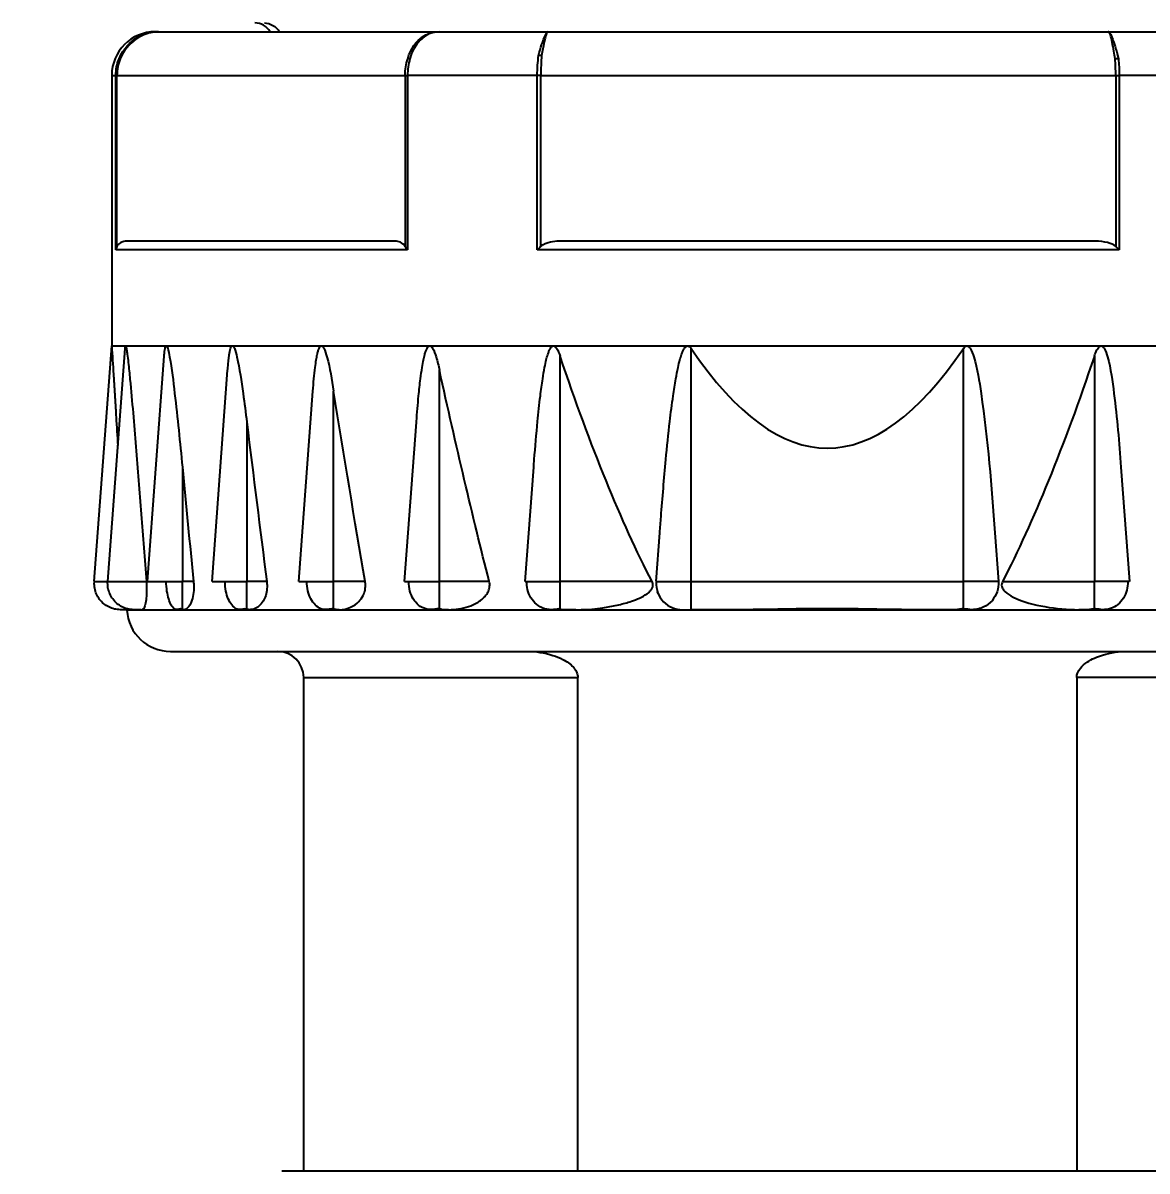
# Model space of a CAD drawing. Header units: millimetres. Extents: x -856 to 354, y -259 to 596.
# Drawn here: x -444.43 to -431.55, y 431.11 to 444.27 of the extents above; entities that cross this region are included whole.
import ezdxf

# ---------------------------------------------------------------- set-up
doc = ezdxf.new("R2010")
doc.units = ezdxf.units.MM
doc.linetypes.add('AI-Linetype-1', pattern=[8.946, 5.315, -1.594, 0.443, -1.594])
doc.layers.add('07 Dimension', color=4, linetype='Continuous', lineweight=15)
doc.layers.add('9', color=7, linetype='Continuous', lineweight=70, true_color=0x8f9faf)
doc.layers.add('Layer 1', color=7, linetype='Continuous', lineweight=70, true_color=0x9f8faf)
doc.styles.add('BIGFONT', font='ROMANS.SHX', dxfattribs={"bigfont": 'bigfont'})
doc.styles.get("Standard").update_dxf_attribs({"font": 'monotxt.shx', "height": 1.6, "bigfont": '@extfont2.shx'})
doc.dimstyles.new('ISO-25', dxfattribs={"dimscale": 0.5, "dimtxt": 3.2, "dimasz": 2.5, "dimexe": 1.25, "dimexo": 1, "dimgap": 1, "dimtad": 1, "dimdsep": 46, "dimtxsty": 'Standard', "dimblk": 'OPEN', "dimcen": 2.5, "dimclrd": 256, "dimclre": 256, "dimclrt": 256, "dimadec": 0, "dimazin": 0, "dimtfac": 1, "dimtmove": 0, "dimatfit": 3, "dimldrblk": 'OPEN', "dimfxl": 1, "dimlwd": -1, "dimarcsym": 0})

# ---------------------------------------------------------------- blocks, each defined once
blk = doc.blocks.new('_Open')
at = {"color": 0, "linetype": 'ByBlock', "lineweight": -2}
for p, q in [((-1, 0.1667), (0, 0)), ((-1, -0.1667), (0, 0)), ((0, 0), (-1, 0))]:
    blk.add_line(p, q, dxfattribs=at)
blk = doc.blocks.new('*D85')
at = {"layer": '07 Dimension', "linetype": 'AI-Linetype-1', "lineweight": -2, "ltscale": 0.15, "transparency": 16777216}
for p, q in [((-577.213, 384.288), (-577.213, 492.032)), ((-217.213, 384.288), (-217.213, 492.032))]:
    blk.add_line(p, q, dxfattribs=at)
at = {"layer": '07 Dimension', "ltscale": 0.15, "transparency": 16777216}
blk.add_line((-575.213, 491.407), (-219.213, 491.407), dxfattribs=at)
at = {"layer": 'Defpoints', "color": 0, "ltscale": 0.15, "transparency": 16777216}
for p in [(-217.213, 491.407), (-577.213, 383.788), (-217.213, 383.788)]:
    blk.add_point(p, dxfattribs=at)
at = {"layer": '07 Dimension', "ltscale": 0.15, "transparency": 16777216, "xscale": 2, "yscale": 2, "zscale": 2, "rotation": 180}
blk.add_blockref('_Open', (-577.213, 491.407), dxfattribs=at)
at = {"layer": '07 Dimension', "ltscale": 0.15, "transparency": 16777216, "xscale": 2, "yscale": 2, "zscale": 2}
blk.add_blockref('_Open', (-217.213, 491.407), dxfattribs=at)
at = {"layer": '07 Dimension', "ltscale": 0.15, "transparency": 16777216, "insert": (-397.213, 494.407), "char_height": 5, "attachment_point": 5, "style": 'BIGFONT'}
blk.add_mtext('360', dxfattribs=at)
blk = doc.blocks.new('*D87')
at = {"layer": '07 Dimension', "linetype": 'AI-Linetype-1', "lineweight": -2, "ltscale": 0.15, "transparency": 16777216}
for p, q in [((-441.711, 472.666), (-622.801, 472.666)), ((-458.813, 425.695), (-622.801, 425.695))]:
    blk.add_line(p, q, dxfattribs=at)
at = {"layer": '07 Dimension', "ltscale": 0.15, "transparency": 16777216}
blk.add_line((-622.176, 427.695), (-622.176, 470.666), dxfattribs=at)
at = {"layer": 'Defpoints', "color": 0, "ltscale": 0.15, "transparency": 16777216}
for p in [(-622.176, 472.666), (-441.211, 472.666), (-458.313, 425.695)]:
    blk.add_point(p, dxfattribs=at)
at = {"layer": '07 Dimension', "ltscale": 0.15, "transparency": 16777216, "xscale": 2, "yscale": 2, "zscale": 2}
for p, rotation in [((-622.176, 472.666), 90), ((-622.176, 425.695), 270)]:
    blk.add_blockref('_Open', p, dxfattribs=dict(at, rotation=rotation))
at = {"layer": '07 Dimension', "ltscale": 0.15, "transparency": 16777216, "insert": (-625.176, 449.18), "char_height": 5, "attachment_point": 5, "rotation": 90, "style": 'BIGFONT'}
blk.add_mtext('47', dxfattribs=at)

msp = doc.modelspace()

# ---------------------------------------------------------------- linework, layer by layer
at = {"layer": '9', "lineweight": -3}
msp.add_line((-428.963, 431.113), (-441.463, 431.113), dxfattribs=at)
at = {"layer": 'Layer 1', "lineweight": -3}
for p, q in [((-442.913, 444.166), (-442.878, 444.166)), ((-442.878, 444.166), (-439.661, 444.166)), ((-439.661, 444.166), (-438.41, 444.166)), ((-438.41, 444.166), (-431.994, 444.166)), ((-431.994, 444.166), (-430.745, 444.166)), ((-443.413, 443.666), (-443.413, 440.566)), ((-443.413, 443.666), (-443.366, 443.666)), ((-443.353, 443.666), (-443.366, 443.666)), ((-443.366, 441.666), (-443.366, 443.666)), ((-443.353, 441.7), (-443.353, 443.666)), ((-443.353, 443.666), (-440.051, 443.666)), ((-440.051, 443.666), (-440.051, 441.707)), ((-440.051, 443.666), (-440.023, 443.666)), ((-440.023, 443.666), (-440.023, 441.666)), ((-438.536, 443.666), (-440.023, 443.666)), ((-438.495, 443.666), (-438.536, 443.666)), ((-438.536, 441.666), (-438.536, 443.666)), ((-438.495, 441.7), (-438.495, 443.666)), ((-438.495, 443.666), (-431.907, 443.666)), ((-431.907, 443.666), (-431.907, 441.707)), ((-431.907, 443.666), (-431.866, 443.666)), ((-431.866, 443.666), (-431.866, 441.666)), ((-430.382, 443.666), (-431.866, 443.666)), ((-440.168, 441.766), (-443.236, 441.766)), ((-432.142, 441.766), (-438.26, 441.766)), ((-440.023, 441.666), (-443.366, 441.666)), ((-431.866, 441.666), (-438.536, 441.666)), ((-443.613, 437.866), (-443.413, 440.566)), ((-443.459, 437.866), (-443.261, 440.537)), ((-443.413, 440.566), (-443.255, 440.566)), ((-443.255, 440.566), (-442.788, 440.566)), ((-442.788, 440.566), (-442.031, 440.566)), ((-442.031, 440.566), (-441.011, 440.566)), ((-441.011, 440.566), (-439.768, 440.566)), ((-439.768, 440.566), (-438.351, 440.566)), ((-438.351, 440.566), (-436.812, 440.566)), ((-436.812, 440.566), (-433.613, 440.566)), ((-436.773, 437.866), (-436.773, 440.537)), ((-433.652, 437.866), (-433.652, 440.537)), ((-433.613, 440.566), (-432.075, 440.566)), ((-432.075, 440.566), (-430.657, 440.566)), ((-443.004, 437.866), (-442.812, 440.448)), ((-438.274, 437.866), (-438.274, 440.448)), ((-432.151, 440.448), (-432.151, 437.866)), ((-442.264, 437.866), (-442.085, 440.29)), ((-439.657, 437.866), (-439.657, 440.29)), ((-441.27, 437.866), (-441.108, 440.047)), ((-440.87, 437.866), (-440.87, 440.047)), ((-441.864, 439.692), (-441.864, 437.866)), ((-440.057, 437.866), (-439.922, 439.692)), ((-442.604, 439.178), (-442.604, 437.866)), ((-438.674, 437.866), (-438.577, 439.178)), ((-431.848, 439.178), (-431.751, 437.866)), ((-437.173, 437.866), (-437.132, 438.425)), ((-433.293, 438.425), (-433.252, 437.866)), ((-443.613, 437.866), (-443.459, 437.866)), ((-443.459, 437.866), (-443.016, 437.866)), ((-443.004, 437.866), (-442.604, 437.866)), ((-442.604, 437.544), (-442.604, 437.866)), ((-442.476, 437.866), (-442.604, 437.866)), ((-442.264, 437.866), (-441.864, 437.866)), ((-441.864, 437.544), (-441.864, 437.866)), ((-441.636, 437.866), (-441.864, 437.866)), ((-441.27, 437.866), (-440.87, 437.866)), ((-440.87, 437.544), (-440.87, 437.866)), ((-440.509, 437.866), (-440.87, 437.866)), ((-440.057, 437.866), (-439.657, 437.866)), ((-439.657, 437.544), (-439.657, 437.866)), ((-439.086, 437.866), (-439.657, 437.866)), ((-438.674, 437.866), (-438.274, 437.866)), ((-438.274, 437.544), (-438.274, 437.866)), ((-437.221, 437.866), (-438.274, 437.866)), ((-437.173, 437.866), (-436.773, 437.866)), ((-436.773, 437.866), (-433.652, 437.866)), ((-436.773, 437.544), (-436.773, 437.866)), ((-433.252, 437.866), (-433.652, 437.866)), ((-433.652, 437.544), (-433.652, 437.866)), ((-433.204, 437.866), (-432.151, 437.866)), ((-431.751, 437.866), (-432.151, 437.866)), ((-432.151, 437.544), (-432.151, 437.866)), ((-443.237, 437.544), (-443.313, 437.544)), ((-443.24, 437.544), (-443.24, 437.538)), ((-427.186, 437.538), (-443.24, 437.538)), ((-443.075, 437.544), (-443.16, 437.544)), ((-442.591, 437.544), (-442.604, 437.544)), ((-441.829, 437.544), (-441.864, 437.544)), ((-440.806, 437.544), (-440.87, 437.544)), ((-439.553, 437.544), (-439.657, 437.544)), ((-438.095, 437.544), (-438.274, 437.544)), ((-436.345, 437.544), (-436.773, 437.544)), ((-433.652, 437.544), (-434.081, 437.544)), ((-432.151, 437.544), (-432.33, 437.544)), ((-442.74, 437.066), (-427.685, 437.066)), ((-441.213, 436.766), (-438.072, 436.766)), ((-441.213, 431.113), (-441.213, 436.766)), ((-438.072, 431.113), (-438.072, 436.766)), ((-429.213, 436.766), (-432.354, 436.766)), ((-432.354, 436.766), (-432.354, 431.113))]:
    msp.add_line(p, q, dxfattribs=at)
for centre, radius, start, end in [((-441.772, 444.066), 0.2, 30.0001, 90), ((-442.913, 443.666), 0.5, 90, 180), ((-442.74, 437.566), 0.5, 183.2708, 270), ((-441.513, 436.766), 0.3, 0.0003, 90)]:
    msp.add_arc(centre, radius, start, end, dxfattribs=at)
for centre, major_axis, ratio, start_param, end_param in [((-443.237, 443.819), (0.0928, -0.0373), 0.120846, 2.656065, 3.043355), ((-438.486, 443.847), (0.0994, -0.0107), 0.45023, 1.617649, 1.99163), ((-438.431, 443.694), (-0.004, -0.433), 0.148104, 4.238703, 4.778198), ((-432.166, 441.654), (-0.281, -0.012), 0.39519, 3.522994, 4.60793), ((-435.213, 919.753), (0, 480.359), 0.047135, 3.072606, 3.210579), ((-435.213, 806.334), (0, 392.864), 0.047135, 2.774165, 2.78733), ((-435.213, 760.219), (0, 357.29), 0.047135, 2.687241, 2.695682)]:
    msp.add_ellipse(centre, major_axis=major_axis, ratio=ratio, start_param=start_param, end_param=end_param, dxfattribs=at)
at = {"layer": 'Layer 1', "lineweight": -3, "extrusion": (0, 0, -1)}
msp.add_ellipse((-439.941, 443.819), major_axis=(-0.0954, 0.0299), ratio=0.26125, start_param=0.500572, end_param=0.887866, dxfattribs=at)
at = {"layer": 'Layer 1', "lineweight": -3, "extrusion": (9.82215e-32, 8.71729e-33, -1)}
msp.add_ellipse((-431.914, 443.819), major_axis=(-0.0996, -0.0088), ratio=0.380958, start_param=1.606038, end_param=1.993328, dxfattribs=at)
at = {"layer": 'Layer 1', "lineweight": -3, "extrusion": (4.87454e-33, -2.14803e-17, -1)}
for start_param, end_param in [(3.232635, 3.280634), (3.002552, 3.050551)]:
    msp.add_ellipse((-435.213, 904.575), major_axis=(0, 468.649), ratio=0.047135, start_param=start_param, end_param=end_param, dxfattribs=at)
at = {"layer": 'Layer 1', "lineweight": -3, "extrusion": (1.79928e-33, -8.00216e-18, -1)}
msp.add_ellipse((-435.213, 879.926), major_axis=(0, 449.635), ratio=0.047135, start_param=3.32541, end_param=3.352876, dxfattribs=at)
at = {"layer": 'Layer 1', "lineweight": -3, "extrusion": (-1.15995e-33, 5.16489e-18, -1)}
msp.add_ellipse((-435.213, 846.754), major_axis=(0, 424.045), ratio=0.047135, start_param=3.409768, end_param=3.428539, dxfattribs=at)
at = {"layer": 'Layer 1', "lineweight": -3}
for points in [[(-441.664, 444.266), (-441.595, 444.266), (-441.527, 444.227), (-441.493, 444.166)], [(-442.878, 444.166), (-443.061, 444.166), (-443.239, 444.039), (-443.317, 443.857)], [(-440.021, 443.857), (-439.989, 443.976), (-439.923, 444.058), (-439.848, 444.107)], [(-439.661, 444.166), (-439.824, 444.166), (-439.963, 444.014), (-439.995, 443.857)], [(-438.41, 444.166), (-438.435, 444.166), (-438.46, 444.056), (-438.486, 443.892)], [(-443.366, 443.666), (-443.366, 443.73), (-443.354, 443.796), (-443.329, 443.857)], [(-443.317, 443.857), (-443.341, 443.796), (-443.353, 443.731), (-443.353, 443.666)], [(-440.051, 443.666), (-440.051, 443.731), (-440.041, 443.796), (-440.021, 443.857)], [(-439.995, 443.857), (-440.013, 443.796), (-440.023, 443.73), (-440.023, 443.666)], [(-438.536, 443.666), (-438.536, 443.742), (-438.531, 443.822), (-438.522, 443.892)], [(-431.907, 443.666), (-431.907, 443.731), (-431.909, 443.796), (-431.914, 443.857)], [(-431.876, 443.857), (-431.87, 443.796), (-431.866, 443.73), (-431.866, 443.666)], [(-443.355, 441.704), (-443.362, 441.689), (-443.365, 441.677), (-443.366, 441.666)], [(-440.051, 441.707), (-440.044, 441.693), (-440.034, 441.68), (-440.023, 441.666)], [(-438.498, 441.704), (-438.51, 441.689), (-438.523, 441.677), (-438.536, 441.666)], [(-431.907, 441.707), (-431.893, 441.693), (-431.879, 441.68), (-431.866, 441.666)], [(-443.313, 437.544), (-443.337, 437.544), (-443.383, 437.549), (-443.448, 437.573), (-443.506, 437.611), (-443.555, 437.661), (-443.59, 437.721), (-443.611, 437.787), (-443.614, 437.833), (-443.613, 437.856)], [(-443.16, 437.544), (-443.183, 437.544), (-443.23, 437.55), (-443.297, 437.574), (-443.356, 437.613), (-443.404, 437.665), (-443.439, 437.727), (-443.459, 437.796), (-443.461, 437.843), (-443.459, 437.866)], [(-437.174, 437.858), (-437.174, 437.817), (-437.163, 437.735), (-437.096, 437.63), (-436.994, 437.559), (-436.912, 437.546), (-436.873, 437.544)], [(-443.239, 437.555), (-443.239, 437.551), (-443.239, 437.548), (-443.239, 437.546)]]:
    msp.add_open_spline(points, degree=3, dxfattribs=at)
for points, knots in [([(-443.329, 443.857), (-443.28, 443.975), (-443.19, 444.053), (-443.099, 444.114), (-443.004, 444.166), (-442.878, 444.166)], [0, 0, 0, 0, 0.5, 0.5, 1, 1, 1, 1]), ([(-439.864, 444.098), (-439.847, 444.111), (-439.824, 444.126), (-439.783, 444.144), (-439.773, 444.147), (-439.755, 444.153), (-439.746, 444.156), (-439.73, 444.16), (-439.722, 444.161), (-439.701, 444.164), (-439.689, 444.166), (-439.671, 444.166), (-439.666, 444.166), (-439.661, 444.166), (-439.661, 444.166), (-439.661, 444.166)], [0.000000011, 0.000000011, 0.000000011, 0.000000011, 0.0000710648, 0.0000710648, 0.0000951482, 0.0000951482, 0.0001139968, 0.0001139968, 0.0001325863, 0.0001325863, 0.000160726, 0.000160726, 0.0001713335, 0.0001713335, 0.0001715805, 0.0001715805, 0.0001715805, 0.0001715805]), ([(-438.522, 443.892), (-438.499, 443.984), (-438.471, 444.06), (-438.444, 444.128), (-438.426, 444.166), (-438.41, 444.166)], [0, 0, 0, 0, 0.5, 0.5, 1, 1, 1, 1]), ([(-431.994, 444.166), (-431.97, 444.166), (-431.952, 444.112), (-431.931, 444.04), (-431.901, 443.971), (-431.876, 443.857)], [0, 0, 0, 0, 0.5, 0.5, 1, 1, 1, 1]), ([(-431.914, 443.857), (-431.922, 443.908), (-431.934, 443.978), (-431.96, 444.107), (-431.976, 444.166), (-431.994, 444.166)], [0, 0, 0, 0, 0.5, 0.5, 1, 1, 1, 1]), ([(-443.236, 441.766), (-443.253, 441.766), (-443.269, 441.764), (-443.286, 441.759), (-443.303, 441.753), (-443.319, 441.745), (-443.335, 441.731), (-443.342, 441.724), (-443.349, 441.715), (-443.355, 441.704)], [0, 0, 0, 0, 0.400247, 0.400247, 0.400247, 0.803747, 0.803747, 0.803747, 1, 1, 1, 1]), ([(-440.051, 441.707), (-440.057, 441.718), (-440.065, 441.726), (-440.072, 441.733), (-440.092, 441.751), (-440.114, 441.759), (-440.135, 441.763), (-440.146, 441.765), (-440.157, 441.766), (-440.168, 441.766)], [0, 0, 0, 0, 0.206406, 0.206406, 0.206406, 0.734862, 0.734862, 0.734862, 1, 1, 1, 1]), ([(-438.26, 441.766), (-438.294, 441.766), (-438.327, 441.764), (-438.36, 441.759), (-438.394, 441.753), (-438.427, 441.745), (-438.457, 441.731), (-438.472, 441.724), (-438.487, 441.715), (-438.498, 441.704)], [0, 0, 0, 0, 0.400247, 0.400247, 0.400247, 0.803747, 0.803747, 0.803747, 1, 1, 1, 1]), ([(-443.413, 440.566), (-443.406, 440.458), (-443.396, 440.294), (-443.383, 440.077), (-443.373, 439.914), (-443.36, 439.697), (-443.35, 439.534), (-443.344, 439.425)], [0, 0, 0, 0, 0.1231994, 0.1847991, 0.2463988, 0.3079985, 0.4311979, 0.4311979, 0.4311979, 0.4311979]), ([(-443.261, 440.537), (-443.261, 440.538), (-443.261, 440.538), (-443.261, 440.538), (-443.261, 440.544), (-443.26, 440.55), (-443.259, 440.555), (-443.259, 440.558), (-443.258, 440.561), (-443.258, 440.563), (-443.257, 440.564), (-443.256, 440.565), (-443.256, 440.566), (-443.256, 440.566), (-443.255, 440.566), (-443.255, 440.566)], [0.98161249, 0.98161249, 0.98161249, 0.98161249, 0.98209355, 0.98209355, 0.98209355, 0.98998374, 0.98998374, 0.98998374, 0.99498344, 0.99498344, 0.99498344, 0.99865526, 0.99865526, 0.99865526, 1, 1, 1, 1]), ([(-443.255, 440.566), (-443.25, 440.56), (-443.247, 440.544), (-443.241, 440.512), (-443.233, 440.456), (-443.22, 440.344), (-443.197, 440.119), (-443.169, 439.798), (-443.136, 439.411), (-443.105, 439.025), (-443.065, 438.51), (-443.036, 438.124), (-443.016, 437.866)], [0, 0, 0, 0, 0.008929, 0.017857, 0.035714, 0.071429, 0.142857, 0.285714, 0.428571, 0.571429, 0.714286, 1, 1, 1, 1]), ([(-442.812, 440.448), (-442.812, 440.454), (-442.812, 440.46), (-442.811, 440.466), (-442.81, 440.479), (-442.809, 440.492), (-442.807, 440.505), (-442.806, 440.517), (-442.804, 440.528), (-442.802, 440.538), (-442.8, 440.544), (-442.799, 440.55), (-442.797, 440.555), (-442.796, 440.558), (-442.795, 440.561), (-442.793, 440.563), (-442.792, 440.564), (-442.791, 440.565), (-442.79, 440.566), (-442.789, 440.566), (-442.789, 440.566), (-442.788, 440.566)], [0.94593278, 0.94593278, 0.94593278, 0.94593278, 0.95293301, 0.95293301, 0.95293301, 0.96820757, 0.96820757, 0.96820757, 0.98209355, 0.98209355, 0.98209355, 0.98998374, 0.98998374, 0.98998374, 0.99498344, 0.99498344, 0.99498344, 0.99865526, 0.99865526, 0.99865526, 1, 1, 1, 1]), ([(-442.788, 440.566), (-442.787, 440.566), (-442.786, 440.566), (-442.785, 440.564), (-442.783, 440.563), (-442.781, 440.56), (-442.78, 440.558), (-442.777, 440.553), (-442.775, 440.546), (-442.772, 440.539), (-442.763, 440.51), (-442.756, 440.474), (-442.75, 440.44), (-442.725, 440.304), (-442.708, 440.162), (-442.692, 440.02), (-442.659, 439.741), (-442.631, 439.46), (-442.604, 439.178)], [0, 0, 0, 0, 0.006981, 0.006981, 0.006981, 0.016073, 0.016073, 0.016073, 0.033114, 0.033114, 0.033114, 0.109005, 0.109005, 0.109005, 0.408538, 0.408538, 0.408538, 1, 1, 1, 1]), ([(-442.085, 440.29), (-442.084, 440.3), (-442.083, 440.31), (-442.083, 440.32), (-442.08, 440.35), (-442.077, 440.379), (-442.074, 440.408), (-442.072, 440.428), (-442.069, 440.447), (-442.067, 440.466), (-442.064, 440.479), (-442.062, 440.492), (-442.06, 440.505), (-442.057, 440.517), (-442.054, 440.528), (-442.051, 440.538), (-442.049, 440.544), (-442.047, 440.55), (-442.044, 440.555), (-442.042, 440.558), (-442.04, 440.561), (-442.038, 440.563), (-442.036, 440.564), (-442.035, 440.565), (-442.033, 440.566), (-442.032, 440.566), (-442.031, 440.566), (-442.031, 440.566)], [0.886474, 0.886474, 0.886474, 0.886474, 0.8977923, 0.8977923, 0.8977923, 0.9306292, 0.9306292, 0.9306292, 0.952933, 0.952933, 0.952933, 0.9682076, 0.9682076, 0.9682076, 0.9820935, 0.9820935, 0.9820935, 0.9899837, 0.9899837, 0.9899837, 0.9949834, 0.9949834, 0.9949834, 0.9986553, 0.9986553, 0.9986553, 1, 1, 1, 1]), ([(-442.031, 440.566), (-442.029, 440.566), (-442.027, 440.566), (-442.025, 440.564), (-442.023, 440.563), (-442.02, 440.56), (-442.018, 440.558), (-442.015, 440.553), (-442.011, 440.546), (-442.008, 440.539), (-441.995, 440.51), (-441.987, 440.474), (-441.978, 440.44), (-441.947, 440.304), (-441.927, 440.162), (-441.907, 440.02), (-441.892, 439.911), (-441.878, 439.802), (-441.864, 439.692)], [0, 0, 0, 0, 0.010917, 0.010917, 0.010917, 0.025137, 0.025137, 0.025137, 0.051787, 0.051787, 0.051787, 0.170474, 0.170474, 0.170474, 0.638913, 0.638913, 0.638913, 1, 1, 1, 1]), ([(-441.108, 440.047), (-441.104, 440.095), (-441.101, 440.142), (-441.096, 440.19), (-441.092, 440.233), (-441.088, 440.277), (-441.082, 440.32), (-441.078, 440.35), (-441.074, 440.379), (-441.07, 440.408), (-441.066, 440.428), (-441.063, 440.447), (-441.059, 440.466), (-441.056, 440.479), (-441.053, 440.492), (-441.049, 440.505), (-441.046, 440.517), (-441.042, 440.528), (-441.037, 440.538), (-441.034, 440.544), (-441.031, 440.55), (-441.028, 440.555), (-441.026, 440.558), (-441.023, 440.561), (-441.02, 440.563), (-441.018, 440.564), (-441.016, 440.565), (-441.014, 440.566), (-441.013, 440.566), (-441.012, 440.566), (-441.011, 440.566)], [0.7967058, 0.7967058, 0.7967058, 0.7967058, 0.8491889, 0.8491889, 0.8491889, 0.8977923, 0.8977923, 0.8977923, 0.9306292, 0.9306292, 0.9306292, 0.952933, 0.952933, 0.952933, 0.9682076, 0.9682076, 0.9682076, 0.9820935, 0.9820935, 0.9820935, 0.9899837, 0.9899837, 0.9899837, 0.9949834, 0.9949834, 0.9949834, 0.9986553, 0.9986553, 0.9986553, 1, 1, 1, 1]), ([(-441.011, 440.566), (-441.009, 440.566), (-441.006, 440.566), (-441.004, 440.564), (-441.001, 440.563), (-440.998, 440.56), (-440.995, 440.558), (-440.991, 440.553), (-440.987, 440.546), (-440.983, 440.539), (-440.967, 440.51), (-440.957, 440.474), (-440.947, 440.44), (-440.912, 440.313), (-440.891, 440.179), (-440.87, 440.047)], [0, 0, 0, 0, 0.017928, 0.017928, 0.017928, 0.041279, 0.041279, 0.041279, 0.085044, 0.085044, 0.085044, 0.279953, 0.279953, 0.279953, 1, 1, 1, 1]), ([(-439.922, 439.692), (-439.922, 439.695), (-439.922, 439.698), (-439.921, 439.701), (-439.914, 439.799), (-439.906, 439.896), (-439.896, 439.994), (-439.89, 440.059), (-439.883, 440.124), (-439.875, 440.19), (-439.869, 440.233), (-439.863, 440.277), (-439.856, 440.32), (-439.851, 440.35), (-439.846, 440.379), (-439.84, 440.408), (-439.836, 440.428), (-439.831, 440.447), (-439.826, 440.466), (-439.822, 440.479), (-439.819, 440.492), (-439.814, 440.505), (-439.81, 440.517), (-439.805, 440.528), (-439.8, 440.538), (-439.796, 440.544), (-439.793, 440.55), (-439.788, 440.555), (-439.786, 440.558), (-439.783, 440.561), (-439.779, 440.563), (-439.777, 440.564), (-439.774, 440.565), (-439.771, 440.566), (-439.77, 440.566), (-439.769, 440.566), (-439.768, 440.566)], [0.6664045, 0.6664045, 0.6664045, 0.6664045, 0.6695183, 0.6695183, 0.6695183, 0.7769963, 0.7769963, 0.7769963, 0.8491889, 0.8491889, 0.8491889, 0.8977923, 0.8977923, 0.8977923, 0.9306292, 0.9306292, 0.9306292, 0.952933, 0.952933, 0.952933, 0.9682076, 0.9682076, 0.9682076, 0.9820935, 0.9820935, 0.9820935, 0.9899837, 0.9899837, 0.9899837, 0.9949834, 0.9949834, 0.9949834, 0.9986553, 0.9986553, 0.9986553, 1, 1, 1, 1]), ([(-439.768, 440.566), (-439.766, 440.566), (-439.763, 440.566), (-439.76, 440.564), (-439.756, 440.563), (-439.753, 440.56), (-439.75, 440.558), (-439.745, 440.553), (-439.74, 440.546), (-439.736, 440.539), (-439.717, 440.51), (-439.706, 440.474), (-439.695, 440.44), (-439.68, 440.391), (-439.668, 440.341), (-439.657, 440.29)], [0, 0, 0, 0, 0.032195, 0.032195, 0.032195, 0.07413, 0.07413, 0.07413, 0.152724, 0.152724, 0.152724, 0.502743, 0.502743, 0.502743, 1, 1, 1, 1]), ([(-438.577, 439.178), (-438.575, 439.206), (-438.573, 439.234), (-438.571, 439.263), (-438.559, 439.409), (-438.547, 439.555), (-438.533, 439.701), (-438.523, 439.799), (-438.513, 439.896), (-438.501, 439.994), (-438.493, 440.059), (-438.484, 440.124), (-438.474, 440.19), (-438.468, 440.233), (-438.46, 440.277), (-438.452, 440.32), (-438.446, 440.35), (-438.44, 440.379), (-438.433, 440.408), (-438.428, 440.428), (-438.422, 440.447), (-438.416, 440.466), (-438.412, 440.479), (-438.407, 440.492), (-438.402, 440.505), (-438.398, 440.517), (-438.392, 440.528), (-438.386, 440.538), (-438.382, 440.544), (-438.378, 440.55), (-438.373, 440.555), (-438.37, 440.558), (-438.367, 440.561), (-438.363, 440.563), (-438.36, 440.564), (-438.357, 440.565), (-438.354, 440.566), (-438.353, 440.566), (-438.352, 440.566), (-438.351, 440.566)], [0.4785446, 0.4785446, 0.4785446, 0.4785446, 0.5092643, 0.5092643, 0.5092643, 0.6695183, 0.6695183, 0.6695183, 0.7769963, 0.7769963, 0.7769963, 0.8491889, 0.8491889, 0.8491889, 0.8977923, 0.8977923, 0.8977923, 0.9306292, 0.9306292, 0.9306292, 0.952933, 0.952933, 0.952933, 0.9682076, 0.9682076, 0.9682076, 0.9820935, 0.9820935, 0.9820935, 0.9899837, 0.9899837, 0.9899837, 0.9949834, 0.9949834, 0.9949834, 0.9986553, 0.9986553, 0.9986553, 1, 1, 1, 1]), ([(-438.351, 440.566), (-438.348, 440.566), (-438.344, 440.566), (-438.341, 440.564), (-438.338, 440.563), (-438.334, 440.56), (-438.331, 440.558), (-438.325, 440.553), (-438.319, 440.546), (-438.315, 440.539), (-438.296, 440.512), (-438.285, 440.48), (-438.274, 440.448)], [0, 0, 0, 0, 0.067779, 0.067779, 0.067779, 0.156062, 0.156062, 0.156062, 0.321522, 0.321522, 0.321522, 1, 1, 1, 1]), ([(-437.132, 438.425), (-437.128, 438.486), (-437.123, 438.546), (-437.118, 438.607), (-437.101, 438.826), (-437.083, 439.044), (-437.063, 439.263), (-437.049, 439.409), (-437.034, 439.555), (-437.017, 439.701), (-437.006, 439.799), (-436.993, 439.896), (-436.979, 439.994), (-436.97, 440.059), (-436.96, 440.124), (-436.948, 440.19), (-436.941, 440.233), (-436.932, 440.277), (-436.923, 440.32), (-436.916, 440.35), (-436.909, 440.379), (-436.901, 440.408), (-436.896, 440.428), (-436.89, 440.447), (-436.883, 440.466), (-436.879, 440.479), (-436.874, 440.492), (-436.868, 440.505), (-436.863, 440.517), (-436.857, 440.528), (-436.85, 440.538), (-436.846, 440.544), (-436.842, 440.55), (-436.836, 440.555), (-436.833, 440.558), (-436.829, 440.561), (-436.825, 440.563), (-436.823, 440.564), (-436.819, 440.565), (-436.816, 440.566), (-436.815, 440.566), (-436.814, 440.566), (-436.812, 440.566)], [0.2035477, 0.2035477, 0.2035477, 0.2035477, 0.2700788, 0.2700788, 0.2700788, 0.5092643, 0.5092643, 0.5092643, 0.6695183, 0.6695183, 0.6695183, 0.7769963, 0.7769963, 0.7769963, 0.8491889, 0.8491889, 0.8491889, 0.8977923, 0.8977923, 0.8977923, 0.9306292, 0.9306292, 0.9306292, 0.952933, 0.952933, 0.952933, 0.9682076, 0.9682076, 0.9682076, 0.9820935, 0.9820935, 0.9820935, 0.9899837, 0.9899837, 0.9899837, 0.9949834, 0.9949834, 0.9949834, 0.9986553, 0.9986553, 0.9986553, 1, 1, 1, 1]), ([(-436.812, 440.566), (-436.812, 440.566), (-436.812, 440.566), (-436.808, 440.566), (-436.805, 440.565), (-436.798, 440.563), (-436.794, 440.56), (-436.785, 440.552), (-436.779, 440.546), (-436.774, 440.538), (-436.774, 440.538), (-436.773, 440.537)], [0, 0, 0, 0, 0.015896, 0.015896, 0.20499, 0.20499, 0.466611, 0.466611, 0.962587, 0.962587, 1, 1, 1, 1]), ([(-433.652, 440.537), (-433.651, 440.539), (-433.65, 440.54), (-433.644, 440.548), (-433.639, 440.554), (-433.629, 440.561), (-433.626, 440.563), (-433.62, 440.566), (-433.616, 440.566), (-433.613, 440.566)], [0, 0, 0, 0, 0.097622, 0.097622, 0.585787, 0.585787, 0.799058, 0.799058, 1, 1, 1, 1]), ([(-433.613, 440.566), (-433.61, 440.566), (-433.606, 440.566), (-433.603, 440.564), (-433.599, 440.563), (-433.595, 440.56), (-433.592, 440.558), (-433.586, 440.553), (-433.581, 440.546), (-433.576, 440.539), (-433.556, 440.51), (-433.544, 440.474), (-433.533, 440.44), (-433.491, 440.304), (-433.47, 440.162), (-433.45, 440.02), (-433.372, 439.492), (-433.332, 438.958), (-433.293, 438.425)], [0, 0, 0, 0, 0.0036373, 0.0036373, 0.0036373, 0.0083749, 0.0083749, 0.0083749, 0.0172541, 0.0172541, 0.0172541, 0.056798, 0.056798, 0.056798, 0.2128714, 0.2128714, 0.2128714, 0.7963667, 0.7963667, 0.7963667, 0.7963667]), ([(-432.151, 440.448), (-432.143, 440.473), (-432.134, 440.497), (-432.122, 440.52), (-432.118, 440.527), (-432.114, 440.534), (-432.109, 440.541), (-432.105, 440.547), (-432.1, 440.554), (-432.094, 440.559), (-432.091, 440.561), (-432.088, 440.563), (-432.084, 440.564), (-432.081, 440.565), (-432.078, 440.566), (-432.075, 440.566)], [0, 0, 0, 0, 0.526185, 0.526185, 0.526185, 0.688217, 0.688217, 0.688217, 0.852058, 0.852058, 0.852058, 0.929275, 0.929275, 0.929275, 1, 1, 1, 1]), ([(-432.075, 440.566), (-432.072, 440.566), (-432.068, 440.566), (-432.065, 440.564), (-432.062, 440.563), (-432.058, 440.56), (-432.055, 440.558), (-432.049, 440.553), (-432.044, 440.546), (-432.04, 440.539), (-432.021, 440.51), (-432.011, 440.474), (-432.001, 440.44), (-431.963, 440.304), (-431.945, 440.162), (-431.927, 440.02), (-431.892, 439.741), (-431.867, 439.46), (-431.848, 439.178)], [0, 0, 0, 0, 0.0036373, 0.0036373, 0.0036373, 0.0083749, 0.0083749, 0.0083749, 0.0172541, 0.0172541, 0.0172541, 0.056798, 0.056798, 0.056798, 0.2128714, 0.2128714, 0.2128714, 0.5213045, 0.5213045, 0.5213045, 0.5213045]), ([(-443.016, 437.866), (-443.014, 437.833), (-443.013, 437.799), (-443.013, 437.767), (-443.013, 437.735), (-443.015, 437.704), (-443.018, 437.676), (-443.021, 437.648), (-443.025, 437.624), (-443.03, 437.604), (-443.035, 437.584), (-443.041, 437.568), (-443.047, 437.558), (-443.051, 437.552), (-443.055, 437.548), (-443.059, 437.546)], [0, 0, 0, 0, 0.0857581, 0.0857581, 0.0857581, 0.1715156, 0.1715156, 0.1715156, 0.2572965, 0.2572965, 0.2572965, 0.343317, 0.343317, 0.343317, 0.3940005, 0.3940005, 0.3940005, 0.3940005]), ([(-442.591, 437.544), (-442.604, 437.544), (-442.617, 437.553), (-442.629, 437.553), (-442.652, 437.553), (-442.674, 437.539), (-442.696, 437.555), (-442.708, 437.564), (-442.72, 437.578), (-442.731, 437.597), (-442.742, 437.616), (-442.751, 437.64), (-442.76, 437.668), (-442.768, 437.695), (-442.775, 437.725), (-442.78, 437.757), (-442.785, 437.792), (-442.788, 437.83), (-442.789, 437.866)], [0, 0, 0, 0, 0.143952, 0.143952, 0.143952, 0.407219, 0.407219, 0.407219, 0.552162, 0.552162, 0.552162, 0.69716, 0.69716, 0.69716, 0.841557, 0.841557, 0.841557, 1, 1, 1, 1]), ([(-442.476, 437.866), (-442.474, 437.849), (-442.473, 437.831), (-442.473, 437.814), (-442.472, 437.781), (-442.474, 437.749), (-442.479, 437.719), (-442.484, 437.687), (-442.492, 437.657), (-442.502, 437.632), (-442.512, 437.605), (-442.526, 437.584), (-442.54, 437.569), (-442.554, 437.554), (-442.569, 437.546), (-442.585, 437.544), (-442.587, 437.544), (-442.589, 437.544), (-442.591, 437.544)], [0, 0, 0, 0, 0.101663, 0.101663, 0.101663, 0.2942016, 0.2942016, 0.2942016, 0.5079942, 0.5079942, 0.5079942, 0.7380116, 0.7380116, 0.7380116, 0.9706751, 0.9706751, 0.9706751, 0.9991592, 0.9991592, 0.9991592, 0.9991592]), ([(-441.836, 437.544), (-441.853, 437.545), (-441.87, 437.553), (-441.887, 437.553), (-441.921, 437.553), (-441.954, 437.539), (-441.986, 437.555), (-442.003, 437.564), (-442.021, 437.578), (-442.036, 437.598), (-442.052, 437.617), (-442.066, 437.641), (-442.077, 437.668), (-442.089, 437.695), (-442.098, 437.726), (-442.104, 437.758), (-442.112, 437.793), (-442.115, 437.83), (-442.116, 437.866)], [0.0130028, 0.0130028, 0.0130028, 0.0130028, 0.1469972, 0.1469972, 0.1469972, 0.409987, 0.409987, 0.409987, 0.554386, 0.554386, 0.554386, 0.6988405, 0.6988405, 0.6988405, 0.8427011, 0.8427011, 0.8427011, 1, 1, 1, 1]), ([(-441.636, 437.866), (-441.633, 437.839), (-441.632, 437.811), (-441.634, 437.784), (-441.637, 437.757), (-441.642, 437.731), (-441.649, 437.707), (-441.657, 437.683), (-441.667, 437.661), (-441.678, 437.642), (-441.691, 437.62), (-441.707, 437.601), (-441.723, 437.587), (-441.743, 437.569), (-441.764, 437.557), (-441.786, 437.551), (-441.8, 437.546), (-441.815, 437.544), (-441.829, 437.544)], [0, 0, 0, 0, 0.1520376, 0.1520376, 0.1520376, 0.3037762, 0.3037762, 0.3037762, 0.4593177, 0.4593177, 0.4593177, 0.6391195, 0.6391195, 0.6391195, 0.8545856, 0.8545856, 0.8545856, 0.9938522, 0.9938522, 0.9938522, 0.9938522]), ([(-440.832, 437.544), (-440.851, 437.547), (-440.87, 437.553), (-440.889, 437.553), (-440.931, 437.553), (-440.975, 437.539), (-441.015, 437.555), (-441.038, 437.564), (-441.06, 437.579), (-441.08, 437.598), (-441.099, 437.617), (-441.117, 437.641), (-441.131, 437.669), (-441.146, 437.696), (-441.157, 437.727), (-441.165, 437.759), (-441.173, 437.793), (-441.177, 437.83), (-441.177, 437.866)], [0.0357571, 0.0357571, 0.0357571, 0.0357571, 0.1530516, 0.1530516, 0.1530516, 0.4158715, 0.4158715, 0.4158715, 0.5591825, 0.5591825, 0.5591825, 0.7025478, 0.7025478, 0.7025478, 0.8453356, 0.8453356, 0.8453356, 1, 1, 1, 1]), ([(-440.806, 437.544), (-440.76, 437.544), (-440.713, 437.554), (-440.669, 437.575), (-440.638, 437.589), (-440.608, 437.61), (-440.582, 437.637), (-440.563, 437.656), (-440.546, 437.679), (-440.533, 437.705), (-440.522, 437.725), (-440.514, 437.748), (-440.51, 437.772), (-440.505, 437.796), (-440.504, 437.822), (-440.506, 437.847), (-440.507, 437.854), (-440.508, 437.86), (-440.509, 437.866)], [0.0181257, 0.0181257, 0.0181257, 0.0181257, 0.3361851, 0.3361851, 0.3361851, 0.5609193, 0.5609193, 0.5609193, 0.7206126, 0.7206126, 0.7206126, 0.8442725, 0.8442725, 0.8442725, 0.9690857, 0.9690857, 0.9690857, 1, 1, 1, 1]), ([(-439.633, 437.548), (-439.646, 437.551), (-439.659, 437.553), (-439.672, 437.553), (-439.688, 437.553), (-439.703, 437.549), (-439.718, 437.547), (-439.749, 437.542), (-439.782, 437.544), (-439.812, 437.552), (-439.842, 437.561), (-439.871, 437.576), (-439.896, 437.597), (-439.919, 437.616), (-439.94, 437.64), (-439.957, 437.667), (-439.974, 437.694), (-439.987, 437.725), (-439.996, 437.757), (-440.005, 437.792), (-440.01, 437.83), (-440.008, 437.866)], [0.0932296, 0.0932296, 0.0932296, 0.0932296, 0.1581987, 0.1581987, 0.1581987, 0.2376337, 0.2376337, 0.2376337, 0.3998247, 0.3998247, 0.3998247, 0.5570004, 0.5570004, 0.5570004, 0.700766, 0.700766, 0.700766, 0.8433412, 0.8433412, 0.8433412, 1, 1, 1, 1]), ([(-439.553, 437.544), (-439.476, 437.544), (-439.398, 437.556), (-439.323, 437.581), (-439.291, 437.592), (-439.26, 437.606), (-439.23, 437.622), (-439.191, 437.644), (-439.153, 437.673), (-439.124, 437.71), (-439.113, 437.724), (-439.103, 437.74), (-439.095, 437.758), (-439.088, 437.775), (-439.083, 437.794), (-439.082, 437.814), (-439.08, 437.831), (-439.082, 437.849), (-439.086, 437.866)], [0.0391983, 0.0391983, 0.0391983, 0.0391983, 0.4102808, 0.4102808, 0.4102808, 0.566097, 0.566097, 0.566097, 0.7728319, 0.7728319, 0.7728319, 0.8506717, 0.8506717, 0.8506717, 0.9296391, 0.9296391, 0.9296391, 1, 1, 1, 1]), ([(-438.271, 437.552), (-438.271, 437.552), (-438.271, 437.552), (-438.271, 437.552), (-438.289, 437.554), (-438.306, 437.551), (-438.323, 437.548), (-438.357, 437.543), (-438.392, 437.542), (-438.426, 437.549), (-438.462, 437.556), (-438.497, 437.571), (-438.527, 437.592), (-438.553, 437.611), (-438.577, 437.634), (-438.596, 437.661), (-438.615, 437.688), (-438.631, 437.718), (-438.641, 437.75), (-438.651, 437.781), (-438.656, 437.815), (-438.656, 437.848), (-438.656, 437.854), (-438.656, 437.86), (-438.656, 437.866)], [0.1525433, 0.1525433, 0.1525433, 0.1525433, 0.1533839, 0.1533839, 0.1533839, 0.2314991, 0.2314991, 0.2314991, 0.3883138, 0.3883138, 0.3883138, 0.5536383, 0.5536383, 0.5536383, 0.6953084, 0.6953084, 0.6953084, 0.8355644, 0.8355644, 0.8355644, 0.9753258, 0.9753258, 0.9753258, 1, 1, 1, 1]), ([(-438.095, 437.544), (-437.931, 437.544), (-437.764, 437.562), (-437.601, 437.601), (-437.553, 437.612), (-437.505, 437.625), (-437.458, 437.641), (-437.427, 437.651), (-437.396, 437.663), (-437.366, 437.677), (-437.335, 437.691), (-437.305, 437.707), (-437.277, 437.727), (-437.264, 437.737), (-437.251, 437.748), (-437.24, 437.76), (-437.231, 437.77), (-437.224, 437.78), (-437.218, 437.792), (-437.215, 437.801), (-437.212, 437.809), (-437.211, 437.818), (-437.21, 437.827), (-437.211, 437.837), (-437.213, 437.846), (-437.215, 437.853), (-437.218, 437.86), (-437.221, 437.866)], [0.0684834, 0.0684834, 0.0684834, 0.0684834, 0.5346212, 0.5346212, 0.5346212, 0.6701422, 0.6701422, 0.6701422, 0.7608231, 0.7608231, 0.7608231, 0.8531965, 0.8531965, 0.8531965, 0.8979577, 0.8979577, 0.8979577, 0.9328547, 0.9328547, 0.9328547, 0.956675, 0.956675, 0.956675, 0.9806648, 0.9806648, 0.9806648, 1, 1, 1, 1]), ([(-437.151, 437.728), (-437.154, 437.735), (-437.157, 437.742), (-437.159, 437.751), (-437.16, 437.752), (-437.16, 437.754)], [0.00035328615, 0.00035328615, 0.00035328615, 0.00035328615, 0.00037618707, 0.00037618707, 0.00038028653, 0.00038028653, 0.00038028653, 0.00038028653]), ([(-433.252, 437.866), (-433.249, 437.827), (-433.254, 437.787), (-433.279, 437.712), (-433.299, 437.677), (-433.35, 437.618), (-433.382, 437.593), (-433.438, 437.565), (-433.461, 437.557), (-433.495, 437.549), (-433.506, 437.547), (-433.517, 437.546)], [0, 0, 0, 0, 0.0001185157, 0.0001185157, 0.0002376067, 0.0002376067, 0.0003551603, 0.0003551603, 0.0004268568, 0.0004268568, 0.0004607259, 0.0004607259, 0.0004607259, 0.0004607259]), ([(-433.204, 437.866), (-433.209, 437.858), (-433.212, 437.849), (-433.214, 437.839), (-433.215, 437.83), (-433.215, 437.82), (-433.213, 437.81), (-433.211, 437.802), (-433.208, 437.794), (-433.204, 437.787), (-433.197, 437.774), (-433.188, 437.762), (-433.177, 437.752), (-433.15, 437.725), (-433.117, 437.705), (-433.084, 437.688), (-432.969, 437.631), (-432.842, 437.601), (-432.718, 437.579), (-432.589, 437.556), (-432.459, 437.544), (-432.33, 437.544)], [0, 0, 0, 0, 0.0249178, 0.0249178, 0.0249178, 0.0501106, 0.0501106, 0.0501106, 0.0720741, 0.0720741, 0.0720741, 0.1112583, 0.1112583, 0.1112583, 0.2137681, 0.2137681, 0.2137681, 0.5668452, 0.5668452, 0.5668452, 0.9315648, 0.9315648, 0.9315648, 0.9315648]), ([(-431.769, 437.866), (-431.768, 437.833), (-431.771, 437.799), (-431.78, 437.767), (-431.788, 437.735), (-431.801, 437.704), (-431.819, 437.676), (-431.837, 437.648), (-431.859, 437.624), (-431.883, 437.604), (-431.908, 437.584), (-431.936, 437.568), (-431.966, 437.558), (-431.995, 437.548), (-432.027, 437.543), (-432.058, 437.544), (-432.085, 437.545), (-432.112, 437.553), (-432.14, 437.553), (-432.171, 437.553), (-432.202, 437.546), (-432.232, 437.544)], [0, 0, 0, 0, 0.1396416, 0.1396416, 0.1396416, 0.2792824, 0.2792824, 0.2792824, 0.4189612, 0.4189612, 0.4189612, 0.5590301, 0.5590301, 0.5590301, 0.699876, 0.699876, 0.699876, 0.8252399, 0.8252399, 0.8252399, 0.9623062, 0.9623062, 0.9623062, 0.9623062]), ([(-434.081, 437.544), (-434.456, 437.542), (-434.834, 437.555), (-435.593, 437.555), (-435.97, 437.542), (-436.345, 437.544)], [0.1030451, 0.1030451, 0.1030451, 0.1030451, 0.5, 0.5, 0.8969097, 0.8969097, 0.8969097, 0.8969097]), ([(-433.508, 437.547), (-433.525, 437.545), (-433.542, 437.544), (-433.558, 437.544), (-433.588, 437.545), (-433.617, 437.553), (-433.646, 437.553), (-433.68, 437.553), (-433.714, 437.547), (-433.747, 437.544)], [0.6130699, 0.6130699, 0.6130699, 0.6130699, 0.682249, 0.682249, 0.682249, 0.8044555, 0.8044555, 0.8044555, 0.9419113, 0.9419113, 0.9419113, 0.9419113]), ([(-438.657, 437.066), (-438.556, 437.066), (-438.453, 437.051), (-438.357, 437.021), (-438.318, 437.008), (-438.28, 436.993), (-438.244, 436.975), (-438.199, 436.951), (-438.155, 436.922), (-438.122, 436.884), (-438.108, 436.868), (-438.096, 436.851), (-438.087, 436.833), (-438.08, 436.817), (-438.075, 436.8), (-438.073, 436.783), (-438.072, 436.777), (-438.072, 436.772), (-438.072, 436.766)], [0, 0, 0, 0, 0.430513, 0.430513, 0.430513, 0.601638, 0.601638, 0.601638, 0.818465, 0.818465, 0.818465, 0.903958, 0.903958, 0.903958, 0.977033, 0.977033, 0.977033, 1, 1, 1, 1]), ([(-432.354, 436.766), (-432.354, 436.784), (-432.35, 436.801), (-432.344, 436.817), (-432.337, 436.838), (-432.326, 436.857), (-432.312, 436.873), (-432.291, 436.9), (-432.264, 436.923), (-432.235, 436.943), (-432.181, 436.979), (-432.12, 437.005), (-432.057, 437.024), (-431.964, 437.052), (-431.866, 437.066), (-431.768, 437.066)], [0, 0, 0, 0, 0.072862, 0.072862, 0.072862, 0.163619, 0.163619, 0.163619, 0.309207, 0.309207, 0.309207, 0.585803, 0.585803, 0.585803, 1, 1, 1, 1])]:
    msp.add_open_spline(points, degree=3, knots=knots, dxfattribs=at)

# ---------------------------------------------------------------- dimensions: what is measured, and where the dimension line sits
at = {"layer": '07 Dimension', "ltscale": 0.15}
dim = msp.add_linear_dim(base=(-217.213, 491.407), p1=(-577.213, 383.788), p2=(-217.213, 383.788), dimstyle='ISO-25', override={"dimtxt": 10, "dimasz": 4, "dimdec": 1, "dimtxsty": 'BIGFONT'}, dxfattribs=at)
dim.commit()
dim.dimension.update_dxf_attribs({"geometry": '*D85', "text_midpoint": (-397.213, 494.407)})
dim = msp.add_linear_dim(base=(-622.176, 472.666), p1=(-458.313, 425.695), p2=(-441.211, 472.666), angle=90, dimstyle='ISO-25', override={"dimtxt": 10, "dimasz": 4, "dimdec": 1, "dimtxsty": 'BIGFONT'}, dxfattribs=at)
dim.commit()
dim.dimension.update_dxf_attribs({"geometry": '*D87', "text_midpoint": (-625.176, 449.18)})

doc.saveas('drawing.dxf')
